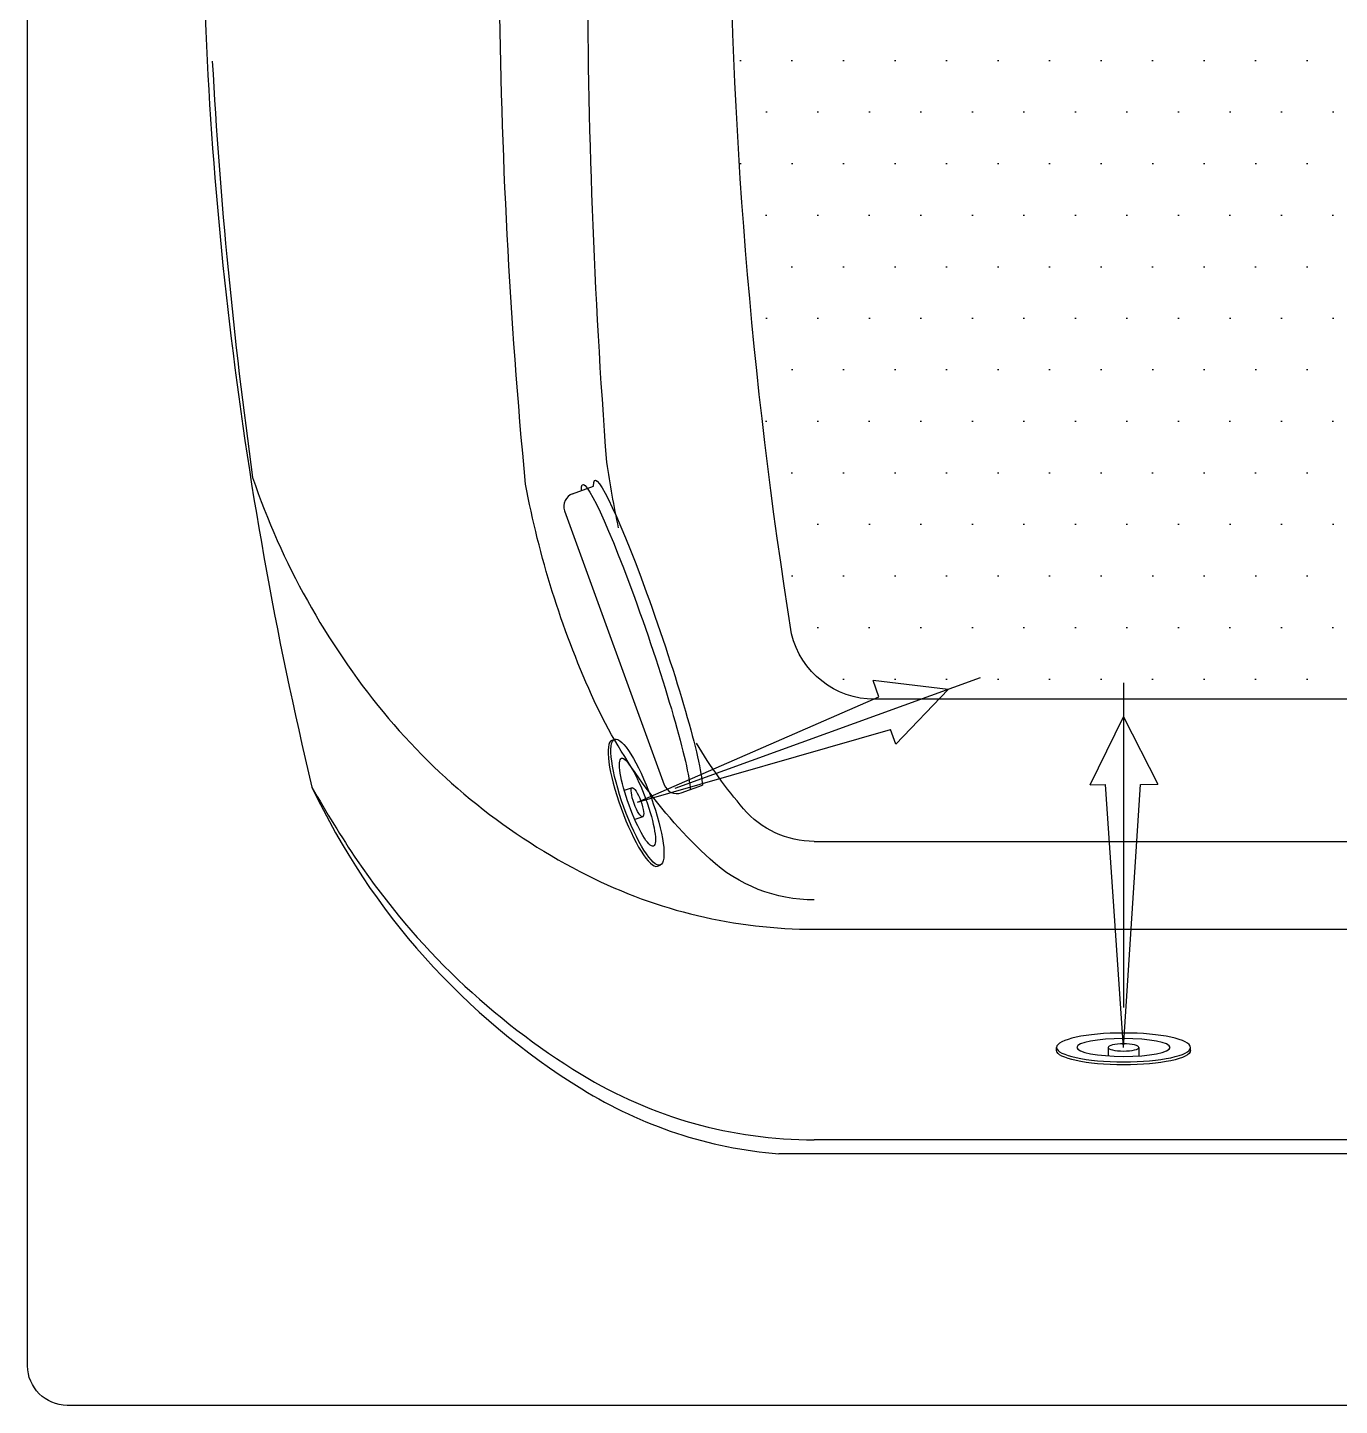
# Model space of a CAD drawing. Header units: millimetres. Extents: x -1239.61 to -1238.21, y 2239.39 to 2240.42.
# Drawn here: x -1239.6127 to -1239.2084, y 2239.5165 to 2239.9409 of the extents above; entities that cross this region are included whole.
import ezdxf

# ---------------------------------------------------------------- set-up
doc = ezdxf.new("R2010")
doc.units = ezdxf.units.MM
doc.linetypes.add('CENTER', pattern=[2, 1.25, -0.25, 0.25, -0.25])
for name, color, linetype in [('CONTOR04', 7, 'Continuous'), ('dim1', 1, 'Continuous'), ('jacuzzi', 1, 'Continuous'), ('LCENTR02', 1, 'CENTER'), ('LCOTA02', 1, 'Continuous')]:
    doc.layers.add(name, color=color, linetype=linetype)

# ---------------------------------------------------------------- blocks, each defined once
blk = doc.blocks.new('A$C302A24D9')
at = {"layer": 'jacuzzi'}
for p, q in [((1.813081520074292, 1.016962719771442), (1.813081519896179, 1.60974528900266)), ((2.90092757130671, 1.016962720098306), (2.900927571128597, 1.609745289329439)), ((3.179943558251352e-06, 1.228810651610345), (3.180007212222336e-06, 1.016962719226668)), ((4.714005911310135, 1.228810653026756), (4.714005911373789, 1.01696272064288))]:
    blk.add_line(p, q, dxfattribs=at)
at = {"layer": 'jacuzzi', "extrusion": (0, 0, -1)}
for centre, major_axis, ratio, start_param, end_param in [((2.357004545626847, 1.22881065231855), (2.357001365683277, 7.082054243070566e-10), 0.4319527517569433, 3.141592653589793, 6.283185307179586), ((2.357004545690501, 1.016962719934874), (2.357001365683277, 7.082049009476195e-10), 0.4319527517569434, 3.141592653589793, 9.42477796076938), ((2.357004545690501, 1.016962719934874), (1.645716594742565, 4.944868923452073e-10), 0.3816444813108653, 3.141592653589793, 9.42477796076938), ((2.357004545690501, 1.016962719934874), (0.5439230256162491, 1.634307031310439e-10), 0.4618882339361122, 1.570796326794896, 7.853981633974482)]:
    blk.add_ellipse(centre, major_axis=major_axis, ratio=ratio, start_param=start_param, end_param=end_param, dxfattribs=at)
blk = doc.blocks.new('BMG')
at = {"layer": 'LCENTR02'}
blk.add_line((0, -12.84316314586988), (0, 1.554307943795493), dxfattribs=at)
at = {"layer": 'LCOTA02'}
for p, q in [((-4.547473508864641e-13, 4.888534022029489e-12), (-0.5921686550727827, -9.26612728151315)), ((-4.547473508864641e-13, 4.888534022029489e-12), (0.635837689677146, -9.25798761268743)), ((-0.5921686550727827, -9.26612728151315), (-1.201648620815831, -9.270167134481426)), ((0.003951345819359631, -11.64193406372601), (-1.201648620816059, -9.270167134481426)), ((1.178004909234005, -9.254393932870926), (0.003951345819359631, -11.64193406372601)), ((1.178004909234005, -9.254393932870926), (0.635837689677146, -9.25798761268743))]:
    blk.add_line(p, q, dxfattribs=at)
at = {"layer": 'CONTOR04', "yscale": 0.5}
blk.add_blockref('A$C302A24D9', (-2.357004545690415, -0.5084813599674476), dxfattribs=at)

msp = doc.modelspace()

# ---------------------------------------------------------------- hatches: boundary and pattern name
at = {"layer": 'dim1'}
h = msp.add_hatch(dxfattribs=at)
h.set_pattern_fill('DOTS', color=256, scale=0.01, style=0)
h.set_pattern_definition([(0, (0, 0), (0.0079375, 0.015875), [0, -0.015875])])
edge = h.paths.add_edge_path()
edge.add_arc((-1238.791063414475, 2239.760231136341), 0.02625000000008432, 270.00000000049624, 341.8038477588693, ccw=False)
edge.add_line((-1238.791063414475, 2239.73398113634), (-1239.351695518627, 2239.733981136341))
edge.add_arc((-1239.351695518632, 2239.760231136335), 0.02624999999397915, 193.3149405451567, 270.000000010422, ccw=False)
edge.add_arc((-1237.88500097695, 2239.993602806541), 1.511323107271852, 171.103031986166, 189.1149431737702, ccw=False)
edge.add_arc((-1239.352562273976, 2240.22143808973), 0.02625000000027051, 90.00000000049619, 167.0042123278728, ccw=False)
edge.add_line((-1239.352562273976, 2240.247688089731), (-1238.472807583924, 2240.247688089731))
edge.add_arc((-1238.472807583925, 2240.22143808973), 0.02625000000034561, 12.995787672127278, 89.99999999950381, ccw=False)
edge.add_arc((-1239.940368880951, 2239.993602806541), 1.511323107271678, -9.114943173771508, 8.896968013835306, ccw=False)
edge.add_arc((-1238.473674339268, 2239.760231136335), 0.02624999999407501, 269.9999999890817, 346.6850594538774, ccw=False)
edge.add_line((-1238.473674339273, 2239.733981136341), (-1238.658064391037, 2239.73398113634))
edge.add_arc((-1238.658064391037, 2239.760231136341), 0.02625000000034561, 198.1961522411306, 269.99999999950376, ccw=False)
edge.add_arc((-1238.724563902756, 2239.738372157841), 0.04374999999963652, 18.19615224134761, 161.8038477586524)

# ---------------------------------------------------------------- linework, layer by layer
at = {"layer": 'jacuzzi'}
for p, q in [((-1239.444756974683, 2239.797276302322), (-1239.438276210018, 2239.799635107756)), ((-1239.447197470633, 2239.792042641869), (-1239.416472661091, 2239.707626921435)), ((-1239.411239000637, 2239.705186425485), (-1239.404758235972, 2239.707545230919)), ((-1239.370283971288, 2239.690231136341), (-1238.789458774561, 2239.690231136341)), ((-1239.370283971288, 2239.663155580779), (-1239.076018262284, 2239.663155580779)), ((-1238.801458543643, 2239.598288914112), (-1239.370283971288, 2239.598288914112)), ((-1238.653297107279, 2239.593997157839), (-1239.381226279, 2239.593997157839))]:
    msp.add_line(p, q, dxfattribs=at)
at = {"layer": 'jacuzzi', "color": 3}
msp.add_lwpolyline([(-1238.21268492895, 2239.528747157839, -0.414213562373095), (-1238.22493492895, 2239.516497157839), (-1239.600434928951, 2239.516497157839, -0.4142135623730951), (-1239.61268492895, 2239.528747157839), (-1239.61268492895, 2240.404247157839, -0.414213562373095), (-1239.600434928951, 2240.416497157839), (-1238.22493492895, 2240.416497157839, -0.414213562373095), (-1238.21268492895, 2240.404247157839)], format="xyb", close=True, dxfattribs=at)
at = {"layer": 'jacuzzi'}
msp.add_lwpolyline([(-1238.76612609758, 2239.752034019403, -0.3239737262617539), (-1238.791063414475, 2239.73398113634), (-1239.351695518627, 2239.733981136341, -0.3476746003683302), (-1239.377239888479, 2239.754185669536, -0.07875400131359779), (-1239.378139922235, 2240.22734117448, -0.3492362547395363), (-1239.352562273976, 2240.247688089731), (-1238.472807583924, 2240.247688089731, -0.3492362547395365), (-1238.447229935666, 2240.22734117448, -0.07875400131360974), (-1238.448129969422, 2239.754185669536, -0.3476746003683301), (-1238.473674339273, 2239.733981136341), (-1238.658064391037, 2239.73398113634, -0.3239737262617538), (-1238.683001707931, 2239.752034019403, 0.7239304508376303)], format="xyb", close=True, dxfattribs=at)
for points in [[(-1239.430560799532, 2239.786791265184, -0.01639638606931634), (-1239.434192118538, 2239.806966103282, -0.01888532614802321), (-1239.440074064947, 2239.962788734899)], [(-1239.370283971288, 2239.672205759992, -0.1881491231256057), (-1239.402381433428, 2239.684727240265, -0.1013342101345451), (-1239.438897576459, 2239.735348551434, -0.05972499037541166), (-1239.459225707915, 2239.800228644177, -0.0213760074214039), (-1239.467238963741, 2239.954084613036)], [(-1239.370283971288, 2239.690231136341, -0.2195925481977578), (-1239.392078742013, 2239.700288027013, -0.04107841580788153), (-1239.406587819206, 2239.720438839514)]]:
    msp.add_lwpolyline(points, format="xyb", dxfattribs=at)
for centre, radius, start, end in [((-1238.329199349617, 2239.993771365582), 1.22975515327301, 179.9809646863167, 193.4882890577963), ((-1238.023250249446, 2240.014413949402), 1.534803531173132, 183.1321011986048, 187.9444557870466), ((-1239.32472052337, 2239.876730930486), 0.2309320469364499, 198.8066486570135, 219.4262891424328), ((-1239.443360392431, 2239.793439224121), 0.004083333333333591, 110.0000000001589, 199.9999999997983), ((-1239.352527524229, 2239.853868627178), 0.194933238493357, 219.4262891424328, 243.2610175921845), ((-1239.327390859444, 2239.800090310223), 0.218497279279041, 205.2358113507276, 238.4122063111675), ((-1239.252041232064, 2239.859903282006), 0.3129293959982936, 209.2634711620223, 214.1275076758512), ((-1239.412635582889, 2239.709023503687), 0.004083333333333591, 199.9999999997983, 290.0000000001589), ((-1239.324534074475, 2239.810771163562), 0.2253555570758938, 214.1275076758512, 238.5684518471499), ((-1239.370283971288, 2239.818623621245), 0.1554680404656339, 243.2610175921845, 270), ((-1239.370283971288, 2239.735913517605), 0.1376246034924228, 238.5684518471499, 270), ((-1239.370283971288, 2239.729192988249), 0.1356379248523218, 238.159462273853, 265.3727536583102)]:
    msp.add_arc(centre, radius, start, end, dxfattribs=at)
at = {"layer": 'jacuzzi', "extrusion": (0, 0, -1)}
for centre in [(-1239.425276049888, 2239.752222068232), (-1239.421517222995, 2239.753590169337)]:
    msp.add_ellipse(centre, major_axis=(-0.01633106356827198, 0.04788103540010242), ratio=0.07905269170435264, start_param=-0.252144299061134, end_param=2.889448354528659, dxfattribs=at)

# ---------------------------------------------------------------- block references
at = {"layer": 'jacuzzi', "yscale": 0.008744157023139087, "zscale": 0.008744157023021728}
for p, xscale, rotation in [((-1239.424747737718, 2239.702276291144), -0.008744157022985907, 109.9345741058827), ((-1239.274971527672, 2239.626752454293), 0.008744157022985907, 179.9805534443385)]:
    msp.add_blockref('BMG', p, dxfattribs=dict(at, xscale=xscale, rotation=rotation))

doc.saveas('drawing.dxf')
